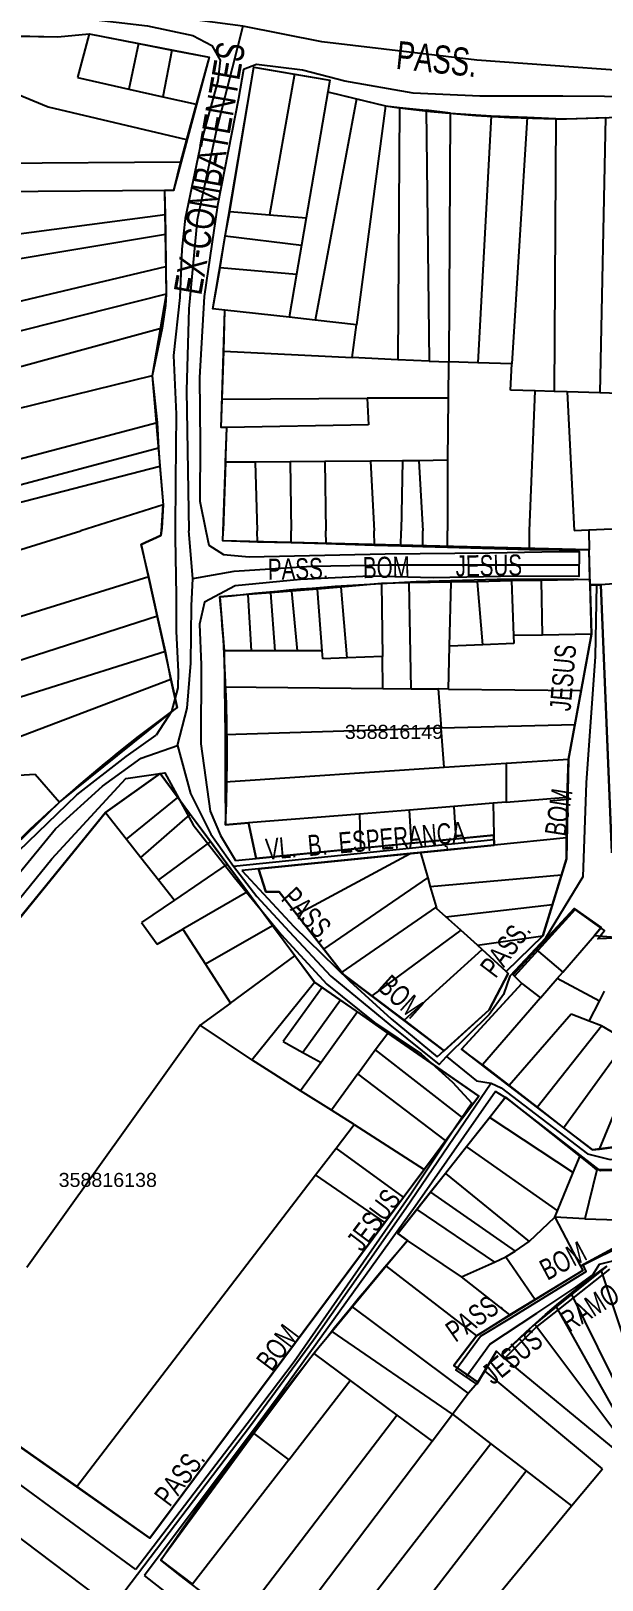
# Model space of a CAD drawing. Extents: x 201512 to 203323, y 4836571 to 4838029.
# Drawn here: x 202528.5 to 202609.8, y 4837444.5 to 4837665.1 of the extents above; entities that cross this region are included whole.
import ezdxf

# ---------------------------------------------------------------- set-up
doc = ezdxf.new("R2010")
doc.units = 0
doc.header["$LTSCALE"] = 1.5
doc.header["$MEASUREMENT"] = 0
for name, color, linetype in [('CD-MALHA-LOTES', 40, 'CONTINUOUS'), ('CD_TXT_QUADRA', 7, 'CONTINUOUS'), ('RU-QUADRAS', 6, 'CONTINUOUS'), ('SV-EIXO-RUA-N-PAV', 6, 'CONTINUOUS'), ('SV-EIXO-RUA-PAV', 20, 'CONTINUOUS'), ('SV-RUA-NAO-PAV-S-GUIA-C-GUIA', 7, 'CONTINUOUS'), ('SV-RUA-PAVIM-S-GUIA-C-GUIA', 7, 'CONTINUOUS'), ('SV-TXT-RUA-N-PAV-S-GUIA-C-GUIA', 7, 'CONTINUOUS'), ('SV-TXT-RUA-PAV-S-GUIA-C-GUIA', 7, 'CONTINUOUS')]:
    doc.layers.add(name, color=color, linetype=linetype)
doc.styles.add('ARIAL', font='arial.ttf')
doc.styles.add('MONOTXT', font='arial.ttf', dxfattribs={"height": 0.2})

msp = doc.modelspace()

# ---------------------------------------------------------------- linework, layer by layer
at = {"layer": 'CD-MALHA-LOTES', "linetype": 'Continuous'}
for p, q in [((202524.4, 4837664.44), (202532.3, 4837664.28)), ((202532.3, 4837664.28), (202536.75, 4837664.69)), ((202536.75, 4837664.69), (202535.1, 4837658.46)), ((202536.75, 4837664.69), (202543.81, 4837663.3)), ((202543.81, 4837663.3), (202542.4, 4837656.83)), ((202543.81, 4837663.3), (202548.55, 4837662.38)), ((202548.55, 4837662.38), (202547.26, 4837655.74)), ((202548.55, 4837662.38), (202553.83, 4837661.36)), ((202553.83, 4837661.36), (202552, 4837654.69)), ((202556.78, 4837639.42), (202560.22, 4837659.97)), ((202560.22, 4837659.97), (202566.02, 4837658.97)), ((202523.76, 4837657.26), (202530.94, 4837654.31)), ((202535.1, 4837658.46), (202542.4, 4837656.83)), ((202566.02, 4837658.97), (202562.43, 4837638.94)), ((202566.02, 4837658.97), (202571.03, 4837658.09)), ((202571.03, 4837658.09), (202570.75, 4837656.44)), ((202542.4, 4837656.83), (202547.26, 4837655.74)), ((202547.26, 4837655.74), (202552, 4837654.69)), ((202552, 4837654.69), (202550.63, 4837649.67)), ((202570.75, 4837656.44), (202567.65, 4837638.49)), ((202574.84, 4837655.46), (202568.92, 4837623.93)), ((202570.75, 4837656.44), (202574.84, 4837655.46)), ((202574.84, 4837655.46), (202578.94, 4837654.44)), ((202530.94, 4837654.31), (202550.63, 4837649.67)), ((202578.94, 4837654.44), (202574.81, 4837623.27)), ((202578.94, 4837654.44), (202580.95, 4837654.22)), ((202580.95, 4837654.22), (202580.7, 4837618.27)), ((202580.95, 4837654.22), (202584.75, 4837653.81)), ((202584.75, 4837653.81), (202585.16, 4837618.08)), ((202588.22, 4837653.38), (202584.75, 4837653.81)), ((202588.02, 4837617.99), (202588.22, 4837653.38)), ((202588.22, 4837653.38), (202594, 4837653.03)), ((202594, 4837653.03), (202592.11, 4837617.86)), ((202594, 4837653.03), (202599.12, 4837652.82)), ((202599.12, 4837652.82), (202596.94, 4837617.7)), ((202599.12, 4837652.82), (202603.17, 4837652.64)), ((202603.17, 4837652.64), (202602.93, 4837613.77)), ((202603.17, 4837652.64), (202604.71, 4837652.59)), ((202604.71, 4837652.59), (202610.27, 4837652.77)), ((202610.27, 4837652.77), (202609.45, 4837613.57)), ((202550.63, 4837649.67), (202549.75, 4837646.45)), ((202522.88, 4837646.28), (202549.75, 4837646.45)), ((202549.75, 4837646.45), (202548.76, 4837642.39)), ((202547.51, 4837642.38), (202519.15, 4837642.16)), ((202548.76, 4837642.39), (202547.51, 4837642.38)), ((202547.51, 4837642.38), (202547.58, 4837638.95)), ((202556.14, 4837635.95), (202556.78, 4837639.42)), ((202556.78, 4837639.42), (202562.43, 4837638.94)), ((202519.1, 4837635.21), (202547.58, 4837638.95)), ((202547.58, 4837638.95), (202547.65, 4837636.12)), ((202562.43, 4837638.94), (202567.65, 4837638.49)), ((202567.65, 4837638.49), (202566.97, 4837634.61)), ((202547.65, 4837636.12), (202519.02, 4837631.32)), ((202547.65, 4837636.12), (202547.68, 4837631.58)), ((202555.4, 4837631.43), (202556.14, 4837635.95)), ((202556.14, 4837635.95), (202566.97, 4837634.61)), ((202566.97, 4837634.61), (202566.26, 4837630.48)), ((202511.33, 4837622.94), (202547.68, 4837631.58)), ((202547.68, 4837631.58), (202547.74, 4837627.63)), ((202554.38, 4837625.55), (202555.4, 4837631.43)), ((202555.4, 4837631.43), (202566.26, 4837630.48)), ((202566.26, 4837630.48), (202565.24, 4837624.34)), ((202547.74, 4837627.63), (202513.2, 4837618.87)), ((202547.62, 4837626.03), (202547.17, 4837622.81)), ((202547.74, 4837627.63), (202547.62, 4837626.03)), ((202556.07, 4837625.36), (202554.38, 4837625.55)), ((202555.92, 4837619.51), (202556.07, 4837625.36)), ((202565.24, 4837624.34), (202556.07, 4837625.36)), ((202568.92, 4837623.93), (202565.24, 4837624.34)), ((202574.81, 4837623.27), (202568.92, 4837623.93)), ((202547.17, 4837622.81), (202516.72, 4837614.45)), ((202547.17, 4837622.81), (202545.72, 4837616.02)), ((202574.21, 4837618.59), (202574.81, 4837623.27)), ((202555.68, 4837612.69), (202555.92, 4837619.51)), ((202555.92, 4837619.51), (202574.21, 4837618.59)), ((202580.7, 4837618.27), (202574.21, 4837618.59)), ((202585.16, 4837618.08), (202580.7, 4837618.27)), ((202585.16, 4837618.08), (202587.89, 4837617.99)), ((202587.89, 4837617.99), (202587.86, 4837612.83)), ((202587.89, 4837617.99), (202588.02, 4837617.99)), ((202592.11, 4837617.86), (202588.02, 4837617.99)), ((202596.94, 4837617.7), (202592.11, 4837617.86)), ((202596.72, 4837613.97), (202596.94, 4837617.7)), ((202545.72, 4837616.02), (202519.26, 4837609.51)), ((202545.72, 4837616.02), (202546.43, 4837609.36)), ((202555.68, 4837612.69), (202576.32, 4837612.8)), ((202587.86, 4837612.83), (202576.32, 4837612.8)), ((202576.32, 4837612.8), (202576.52, 4837609.04)), ((202587.86, 4837612.83), (202587.77, 4837603.97)), ((202600.23, 4837613.86), (202596.72, 4837613.97)), ((202599.45, 4837593.92), (202600.23, 4837613.86)), ((202602.93, 4837613.77), (202600.23, 4837613.86)), ((202604.81, 4837613.72), (202602.93, 4837613.77)), ((202604.81, 4837613.72), (202605.8, 4837593.99)), ((202609.45, 4837613.57), (202604.81, 4837613.72)), ((202613.58, 4837613.45), (202609.45, 4837613.57)), ((202555.58, 4837608.63), (202555.68, 4837612.69)), ((202521.01, 4837602.6), (202546.43, 4837609.36)), ((202546.43, 4837609.36), (202546.65, 4837605.68)), ((202556.38, 4837608.64), (202555.58, 4837608.63)), ((202556.19, 4837603.69), (202556.38, 4837608.64)), ((202576.52, 4837609.04), (202556.38, 4837608.64)), ((202546.65, 4837605.68), (202521.9, 4837599.09)), ((202546.65, 4837605.68), (202546.81, 4837603.09)), ((202587.77, 4837603.97), (202583.67, 4837603.91)), ((202587.77, 4837603.97), (202587.78, 4837593.92)), ((202546.81, 4837603.09), (202522.47, 4837596.81)), ((202546.81, 4837603.09), (202547.3, 4837597.62)), ((202556.19, 4837603.69), (202555.86, 4837593.92)), ((202560.39, 4837603.72), (202556.19, 4837603.69)), ((202565.36, 4837603.77), (202560.39, 4837603.72)), ((202560.39, 4837603.72), (202560.7, 4837593.92)), ((202570.33, 4837603.82), (202565.36, 4837603.77)), ((202565.36, 4837603.77), (202565.5, 4837593.92)), ((202576.79, 4837603.86), (202570.33, 4837603.82)), ((202570.33, 4837603.82), (202570.46, 4837593.92)), ((202581.38, 4837603.91), (202576.79, 4837603.86)), ((202576.79, 4837603.86), (202577.33, 4837593.92)), ((202581.38, 4837603.91), (202581.19, 4837593.92)), ((202583.67, 4837603.91), (202581.38, 4837603.91)), ((202583.67, 4837603.91), (202584.24, 4837593.92)), ((202547.3, 4837597.62), (202535.6, 4837593.92)), ((202547.06, 4837593.92), (202547.3, 4837597.62)), ((202514.7, 4837587.42), (202535.6, 4837593.92)), ((202544.19, 4837591.96), (202546.99, 4837593.24)), ((202546.99, 4837593.24), (202547.06, 4837593.92)), ((202555.79, 4837592.48), (202555.86, 4837593.92)), ((202560.74, 4837592.33), (202560.7, 4837593.92)), ((202565.51, 4837592.21), (202565.5, 4837593.92)), ((202570.48, 4837592.06), (202570.46, 4837593.92)), ((202577.36, 4837591.86), (202577.33, 4837593.92)), ((202581.15, 4837591.75), (202581.19, 4837593.92)), ((202584.27, 4837591.66), (202584.24, 4837593.92)), ((202587.76, 4837591.54), (202587.78, 4837593.92)), ((202599.44, 4837591.21), (202599.45, 4837593.92)), ((202605.8, 4837593.99), (202607.88, 4837594.06)), ((202607.88, 4837594.06), (202607.87, 4837593.92)), ((202607.87, 4837593.92), (202607.94, 4837591.21)), ((202607.88, 4837594.06), (202613.37, 4837594.29)), ((202545.25, 4837587.38), (202544.19, 4837591.96)), ((202560.74, 4837592.33), (202555.79, 4837592.48)), ((202565.51, 4837592.21), (202560.74, 4837592.33)), ((202570.48, 4837592.06), (202565.51, 4837592.21)), ((202577.36, 4837591.86), (202570.48, 4837592.06)), ((202581.15, 4837591.75), (202577.36, 4837591.86)), ((202584.27, 4837591.66), (202581.15, 4837591.75)), ((202587.76, 4837591.54), (202584.27, 4837591.66)), ((202599.44, 4837591.21), (202587.76, 4837591.54)), ((202607.94, 4837591.21), (202599.44, 4837591.21)), ((202608.03, 4837587), (202607.94, 4837591.21)), ((202545.25, 4837587.38), (202512.77, 4837577.28)), ((202546.5, 4837581.78), (202545.25, 4837587.38)), ((202578.4, 4837586.45), (202572.65, 4837585.92)), ((202582.32, 4837586.51), (202578.4, 4837586.45)), ((202578.4, 4837586.45), (202578.51, 4837576.01)), ((202588.28, 4837586.63), (202582.32, 4837586.51)), ((202582.61, 4837571.45), (202582.32, 4837586.51)), ((202588.05, 4837577.51), (202588.28, 4837586.63)), ((202592.04, 4837586.66), (202588.28, 4837586.63)), ((202596.89, 4837586.79), (202592.04, 4837586.66)), ((202592.82, 4837577.68), (202592.04, 4837586.66)), ((202601.14, 4837586.87), (202596.89, 4837586.79)), ((202596.89, 4837586.79), (202597.15, 4837579.02)), ((202608.03, 4837587), (202601.14, 4837586.87)), ((202601.3, 4837579.08), (202601.14, 4837586.87)), ((202608.06, 4837586.22), (202608.03, 4837587)), ((202613.31, 4837586.53), (202609.58, 4837586.26)), ((202559.39, 4837584.84), (202555.39, 4837584.51)), ((202555.39, 4837584.51), (202555.97, 4837576.82)), ((202562.6, 4837585.1), (202559.39, 4837584.84)), ((202559.89, 4837576.82), (202559.39, 4837584.84)), ((202565.62, 4837585.35), (202562.6, 4837585.1)), ((202562.6, 4837585.1), (202563.22, 4837576.83)), ((202569.27, 4837585.64), (202565.62, 4837585.35)), ((202566.41, 4837576.83), (202565.62, 4837585.35)), ((202572.65, 4837585.92), (202569.27, 4837585.64)), ((202569.95, 4837576.83), (202569.27, 4837585.64)), ((202573.48, 4837575.84), (202572.65, 4837585.92)), ((202609.58, 4837586.26), (202608.06, 4837586.22)), ((202608.27, 4837579.19), (202608.06, 4837586.22)), ((202609.58, 4837586.26), (202609.78, 4837581.42)), ((202546.5, 4837581.78), (202514.03, 4837571.33)), ((202547.62, 4837576.73), (202546.5, 4837581.78)), ((202587.93, 4837571.4), (202588.05, 4837577.51)), ((202592.82, 4837577.68), (202588.05, 4837577.51)), ((202597.19, 4837577.87), (202592.82, 4837577.68)), ((202601.3, 4837579.08), (202597.15, 4837579.02)), ((202597.15, 4837579.02), (202597.19, 4837577.87)), ((202608.27, 4837579.19), (202601.3, 4837579.08)), ((202606.79, 4837571.2), (202608.27, 4837579.19)), ((202547.62, 4837576.73), (202515.29, 4837566.59)), ((202548.4, 4837572.79), (202547.62, 4837576.73)), ((202559.89, 4837576.82), (202555.97, 4837576.82)), ((202555.97, 4837576.82), (202556.05, 4837571.72)), ((202563.22, 4837576.83), (202559.89, 4837576.82)), ((202566.41, 4837576.83), (202563.22, 4837576.83)), ((202569.95, 4837576.83), (202566.41, 4837576.83)), ((202570.04, 4837575.72), (202569.95, 4837576.83)), ((202573.48, 4837575.84), (202570.04, 4837575.72)), ((202578.51, 4837576.01), (202573.48, 4837575.84)), ((202578.56, 4837571.49), (202578.51, 4837576.01)), ((202516.79, 4837560.8), (202548.4, 4837572.79)), ((202549.29, 4837568.75), (202548.4, 4837572.79)), ((202556.05, 4837571.72), (202578.56, 4837571.49)), ((202556.05, 4837571.72), (202556.11, 4837564.87)), ((202578.56, 4837571.49), (202582.61, 4837571.45)), ((202582.61, 4837571.45), (202586.45, 4837571.41)), ((202586.45, 4837571.41), (202586.87, 4837565.85)), ((202587.93, 4837571.4), (202586.45, 4837571.41)), ((202587.93, 4837571.4), (202606.79, 4837571.2)), ((202605.89, 4837566.32), (202606.79, 4837571.2)), ((202532.55, 4837555.28), (202549.29, 4837568.75)), ((202586.87, 4837565.85), (202556.11, 4837564.87)), ((202556.11, 4837564.87), (202556.15, 4837558.17)), ((202605.89, 4837566.32), (202586.87, 4837565.85)), ((202587.29, 4837560.25), (202586.87, 4837565.85)), ((202604.99, 4837561.43), (202605.89, 4837566.32)), ((202556.15, 4837558.17), (202587.29, 4837560.25)), ((202587.29, 4837560.25), (202596.1, 4837560.84)), ((202596.1, 4837560.84), (202604.99, 4837561.43)), ((202596.1, 4837560.84), (202596.1, 4837555.28)), ((202604.79, 4837555.98), (202604.99, 4837561.43)), ((202517.26, 4837558.57), (202529.11, 4837559.27)), ((202529.11, 4837559.27), (202532.55, 4837555.28)), ((202546.88, 4837559.39), (202539.08, 4837553.84)), ((202549.41, 4837555.94), (202546.88, 4837559.39)), ((202556.15, 4837558.17), (202556.19, 4837552.07)), ((202542.08, 4837550.04), (202549.41, 4837555.94)), ((202551.14, 4837553.52), (202549.41, 4837555.94)), ((202596.1, 4837555.28), (202604.79, 4837555.98)), ((202604.73, 4837550.21), (202604.79, 4837555.98)), ((202539.08, 4837553.84), (202516.92, 4837526.56)), ((202526.32, 4837549.25), (202532.55, 4837555.28)), ((202539.08, 4837553.84), (202542.08, 4837550.04)), ((202544.14, 4837547.41), (202551.14, 4837553.52)), ((202554.04, 4837549.68), (202551.14, 4837553.52)), ((202575.24, 4837553.6), (202559.46, 4837552.34)), ((202582.35, 4837554.17), (202575.24, 4837553.6)), ((202575.24, 4837553.6), (202575.39, 4837548.75)), ((202588.69, 4837554.68), (202582.35, 4837554.17)), ((202582.65, 4837549.46), (202582.35, 4837554.17)), ((202594.25, 4837555.13), (202588.69, 4837554.68)), ((202588.69, 4837554.68), (202588.97, 4837550.08)), ((202596.1, 4837555.28), (202594.25, 4837555.13)), ((202594.25, 4837555.13), (202594.37, 4837550.6)), ((202556.19, 4837552.07), (202559.46, 4837552.34)), ((202559.46, 4837552.34), (202560.56, 4837547.29)), ((202542.08, 4837550.04), (202544.14, 4837547.41)), ((202554.04, 4837549.68), (202546.64, 4837544.24)), ((202556.42, 4837546.47), (202554.04, 4837549.68)), ((202575.39, 4837548.75), (202582.65, 4837549.46)), ((202582.65, 4837549.46), (202588.97, 4837550.08)), ((202594.4, 4837549.17), (202583.94, 4837548.11)), ((202588.97, 4837550.08), (202594.37, 4837550.6)), ((202594.37, 4837550.6), (202594.4, 4837549.17)), ((202604.73, 4837550.21), (202594.4, 4837549.17)), ((202604.69, 4837547.2), (202604.73, 4837550.21)), ((202544.14, 4837547.41), (202546.64, 4837544.24)), ((202560.56, 4837547.29), (202575.39, 4837548.75)), ((202582.47, 4837547.96), (202560.88, 4837545.79)), ((202566.32, 4837539.28), (202582.47, 4837547.96)), ((202583.94, 4837548.11), (202582.47, 4837547.96)), ((202583.94, 4837548.11), (202584.96, 4837544.52)), ((202603.99, 4837544.89), (202604.69, 4837547.2)), ((202556.42, 4837546.47), (202548.91, 4837541.35)), ((202559.33, 4837542.53), (202556.42, 4837546.47)), ((202560.88, 4837545.79), (202561.92, 4837542.5)), ((202570.16, 4837534.36), (202584.96, 4837544.52)), ((202584.96, 4837544.52), (202585.32, 4837543.24)), ((202603.99, 4837544.89), (202585.32, 4837543.24)), ((202602.71, 4837540.72), (202603.99, 4837544.89)), ((202546.64, 4837544.24), (202548.91, 4837541.35)), ((202559.33, 4837542.53), (202550.09, 4837537.2)), ((202562.88, 4837537.68), (202559.33, 4837542.53)), ((202561.92, 4837542.5), (202563.81, 4837542.5)), ((202563.81, 4837542.5), (202566.32, 4837539.28)), ((202585.32, 4837543.24), (202586.14, 4837540.37)), ((202548.91, 4837541.35), (202544.22, 4837538.16)), ((202586.04, 4837540.3), (202572.74, 4837531.07)), ((202586.14, 4837540.37), (202586.04, 4837540.3)), ((202586.197793, 4837540.158092), (202586.04, 4837540.3)), ((202586.14, 4837540.37), (202586.197793, 4837540.158092)), ((202587.53, 4837538.96), (202586.197793, 4837540.158092)), ((202587.53, 4837538.96), (202602.71, 4837540.72)), ((202605.78, 4837540.15), (202600.4, 4837534.31)), ((202601.35, 4837536.25), (202602.71, 4837540.72)), ((202609.64, 4837537.42), (202605.78, 4837540.15)), ((202544.22, 4837538.16), (202546.44, 4837535.09)), ((202566.32, 4837539.28), (202570.16, 4837534.36)), ((202589.67, 4837537.04), (202587.53, 4837538.96)), ((202546.44, 4837535.09), (202550.09, 4837537.2)), ((202550.09, 4837537.2), (202553.33, 4837532.24)), ((202562.88, 4837537.68), (202553.33, 4837532.24)), ((202566.03, 4837533.4), (202562.88, 4837537.68)), ((202589.67, 4837537.04), (202577.02, 4837527.7)), ((202592.03, 4837534.92), (202589.67, 4837537.04)), ((202592.03, 4837534.92), (202601.35, 4837536.25)), ((202596.12, 4837531.17), (202601.35, 4837536.25)), ((202604.18, 4837531.1), (202608.67, 4837536.3)), ((202608.67, 4837536.3), (202609.64, 4837537.42)), ((202556.87, 4837526.68), (202566.03, 4837533.4)), ((202568.85, 4837529.64), (202566.03, 4837533.4)), ((202570.16, 4837534.36), (202572.74, 4837531.07)), ((202581.59, 4837524.23), (202592.71, 4837534.3)), ((202592.71, 4837534.3), (202592.03, 4837534.92)), ((202596.12, 4837531.17), (202592.71, 4837534.3)), ((202600.4, 4837534.31), (202597.1, 4837530.72)), ((202600.4, 4837534.31), (202604.18, 4837531.1)), ((202553.33, 4837532.24), (202556.87, 4837526.68)), ((202596.41, 4837530.91), (202596.12, 4837531.17)), ((202559.92, 4837518.62), (202568.85, 4837529.64)), ((202569.94, 4837528.89), (202568.85, 4837529.64)), ((202572.74, 4837531.07), (202572.98, 4837530.76)), ((202572.98, 4837530.76), (202577.02, 4837527.7)), ((202589.77, 4837520.1), (202598.37, 4837529.47)), ((202593.68, 4837525.73), (202596.41, 4837530.91)), ((202597.1, 4837530.72), (202598.37, 4837529.47)), ((202598.37, 4837529.47), (202601.01, 4837527.45)), ((202601.01, 4837527.45), (202603.37, 4837530.17)), ((202603.37, 4837530.17), (202604.18, 4837531.1)), ((202609.39, 4837526.95), (202603.37, 4837530.17)), ((202569.94, 4837528.89), (202564.36, 4837521.19)), ((202572.53, 4837527.09), (202567.16, 4837519.66)), ((202572.53, 4837527.09), (202569.94, 4837528.89)), ((202574.95, 4837525.41), (202572.53, 4837527.09)), ((202577.02, 4837527.7), (202581.59, 4837524.23)), ((202601.01, 4837527.45), (202592.74, 4837517.88)), ((202607.95, 4837524.09), (202609.39, 4837526.95)), ((202609.39, 4837526.95), (202610.1, 4837528.36)), ((202556.87, 4837526.68), (202552.59, 4837523.55)), ((202574.95, 4837525.41), (202569.79, 4837518.23)), ((202579.27, 4837522.41), (202574.95, 4837525.41)), ((202587.29, 4837519.9), (202593.68, 4837525.73)), ((202605.38, 4837525.1), (202596.53, 4837514.96)), ((202607.95, 4837524.09), (202605.38, 4837525.1)), ((202552.59, 4837523.55), (202527.88, 4837489.02)), ((202559.92, 4837518.62), (202552.59, 4837523.55)), ((202577.48, 4837520.01), (202579.27, 4837522.41)), ((202592.23, 4837513.44), (202579.27, 4837522.41)), ((202581.59, 4837524.23), (202587.29, 4837519.9)), ((202600.52, 4837511.84), (202609.67, 4837523.42)), ((202609.67, 4837523.42), (202607.95, 4837524.09)), ((202611.86, 4837522.16), (202609.67, 4837523.42)), ((202564.36, 4837521.19), (202567.16, 4837519.66)), ((202604.28, 4837508.91), (202612.53, 4837520.3)), ((202566.87, 4837514.17), (202559.92, 4837518.62)), ((202569.79, 4837518.23), (202566.87, 4837514.17)), ((202567.16, 4837519.66), (202569.79, 4837518.23)), ((202575.02, 4837516.6), (202577.48, 4837520.01)), ((202577.48, 4837520.01), (202589.91, 4837510.32)), ((202592.74, 4837517.88), (202589.77, 4837520.1)), ((202575.02, 4837516.6), (202571.24, 4837511.41)), ((202587.51, 4837507.09), (202575.02, 4837516.6)), ((202592.74, 4837517.88), (202596.53, 4837514.96)), ((202609.39, 4837505.9), (202613.67, 4837516.16)), ((202571.24, 4837511.41), (202566.87, 4837514.17)), ((202596.53, 4837514.96), (202600.52, 4837511.84)), ((202574.47, 4837509.38), (202571.24, 4837511.41)), ((202589.91, 4837510.32), (202592.23, 4837513.44)), ((202596.04, 4837513.26), (202593.78, 4837510.4)), ((202606.63, 4837504.93), (202596.04, 4837513.26)), ((202600.52, 4837511.84), (202604.28, 4837508.91)), ((202571.91, 4837506.03), (202574.47, 4837509.38)), ((202574.47, 4837509.38), (202584.46, 4837502.99)), ((202587.51, 4837507.09), (202589.91, 4837510.32)), ((202593.78, 4837510.4), (202590.49, 4837506.23)), ((202593.78, 4837510.4), (202605.67, 4837502.55)), ((202584.46, 4837502.99), (202587.51, 4837507.09)), ((202604.28, 4837508.91), (202608.41, 4837505.76)), ((202568.98, 4837502.21), (202571.91, 4837506.03)), ((202581.51, 4837499.02), (202571.91, 4837506.03)), ((202590.49, 4837506.23), (202587.47, 4837502.42)), ((202590.49, 4837506.23), (202603.42, 4837497.08)), ((202605.67, 4837502.55), (202606.63, 4837504.93)), ((202609.03, 4837502.94), (202606.63, 4837504.93)), ((202608.41, 4837505.76), (202609.39, 4837505.9)), ((202609.39, 4837505.9), (202616.49, 4837506.83)), ((202581.51, 4837499.02), (202584.46, 4837502.99)), ((202603.42, 4837497.08), (202605.67, 4837502.55)), ((202609.03, 4837502.94), (202607.3, 4837495.97)), ((202613.59, 4837503.05), (202609.03, 4837502.94)), ((202535, 4837457.86), (202568.98, 4837502.21)), ((202578.85, 4837495.44), (202568.98, 4837502.21)), ((202587.47, 4837502.42), (202585.36, 4837499.75)), ((202587.47, 4837502.42), (202599.41, 4837492.72)), ((202578.85, 4837495.44), (202581.51, 4837499.02)), ((202585.36, 4837499.75), (202583.42, 4837497.29)), ((202585.36, 4837499.75), (202597.38, 4837491.35)), ((202583.42, 4837497.29), (202580.7, 4837493.85)), ((202583.42, 4837497.29), (202594.48, 4837489.81)), ((202599.41, 4837492.72), (202603.05, 4837496.18)), ((202603.05, 4837496.18), (202603.42, 4837497.08)), ((202603.05, 4837496.18), (202606.68, 4837489.21)), ((202607.3, 4837495.97), (202603.05, 4837496.18)), ((202607.3, 4837495.97), (202611.99, 4837495.83)), ((202545.43, 4837450.5), (202578.85, 4837495.44)), ((202580.7, 4837493.85), (202582.09, 4837492.89)), ((202582.09, 4837492.89), (202579.05, 4837489.23)), ((202589.75, 4837487.7), (202582.09, 4837492.89)), ((202597.38, 4837491.35), (202599.41, 4837492.72)), ((202606.68, 4837489.21), (202612.4, 4837492.29)), ((202589.75, 4837487.7), (202594.48, 4837489.81)), ((202594.48, 4837489.81), (202596.05, 4837490.56)), ((202596.05, 4837490.56), (202597.38, 4837491.35)), ((202596.05, 4837490.56), (202600.27, 4837484.48)), ((202579.05, 4837489.23), (202574.26, 4837483.43)), ((202579.05, 4837489.23), (202591.9, 4837479.32)), ((202596.64, 4837482.28), (202589.75, 4837487.7)), ((202607.01, 4837488.58), (202600.27, 4837484.48)), ((202609.62, 4837488.56), (202605.42, 4837485.17)), ((202606.68, 4837489.21), (202607.01, 4837488.58)), ((202610.45, 4837489.22), (202609.62, 4837488.56)), ((202609.62, 4837488.56), (202616.31, 4837468.48)), ((202605.42, 4837485.17), (202603.26, 4837483.44)), ((202605.42, 4837485.17), (202614.72, 4837466.34)), ((202574.26, 4837483.43), (202571.34, 4837479.92)), ((202590.73, 4837471.11), (202574.26, 4837483.43)), ((202600.27, 4837484.48), (202596.64, 4837482.28)), ((202603.26, 4837483.44), (202600.19, 4837480.96)), ((202603.26, 4837483.44), (202613.59, 4837464.96)), ((202591.9, 4837479.32), (202596.64, 4837482.28)), ((202600.19, 4837480.96), (202595.42, 4837476.43)), ((202600.19, 4837480.96), (202612.87, 4837464.08)), ((202571.34, 4837479.92), (202568.76, 4837476.79)), ((202588.49, 4837468.15), (202571.34, 4837479.92)), ((202588.67, 4837475.05), (202591.9, 4837479.32)), ((202568.76, 4837476.79), (202560.21, 4837465.39)), ((202568.76, 4837476.79), (202573.92, 4837472.95)), ((202593.11, 4837474.25), (202594.74, 4837477.09)), ((202594.74, 4837477.09), (202595.42, 4837476.43)), ((202595.42, 4837476.43), (202611.87, 4837462.87)), ((202592.11, 4837472.69), (202588.67, 4837475.05)), ((202593.11, 4837474.25), (202592.11, 4837472.69)), ((202609.82, 4837460.38), (202593.11, 4837474.25)), ((202515, 4837471.87), (202535, 4837457.86)), ((202565.19, 4837461.64), (202573.92, 4837472.95)), ((202573.92, 4837472.95), (202580.55, 4837468.02)), ((202590.73, 4837471.11), (202592.11, 4837472.69)), ((202588.49, 4837468.15), (202590.73, 4837471.11)), ((202558.27, 4837438.8), (202580.55, 4837468.02)), ((202580.55, 4837468.02), (202585.58, 4837464.31)), ((202585.58, 4837464.31), (202588.49, 4837468.15)), ((202588.49, 4837468.15), (202593.96, 4837463.92)), ((202560.21, 4837465.39), (202546.95, 4837447.33)), ((202560.21, 4837465.39), (202565.19, 4837461.64)), ((202563.36, 4837434.95), (202585.58, 4837464.31)), ((202593.96, 4837463.92), (202568.5, 4837431.07)), ((202593.96, 4837463.92), (202598.96, 4837460.07)), ((202565.19, 4837461.64), (202551.5, 4837443.92)), ((202573.59, 4837427.22), (202598.96, 4837460.07)), ((202598.96, 4837460.07), (202605.43, 4837455.07)), ((202605.43, 4837455.07), (202609.82, 4837460.38)), ((202535, 4837457.86), (202545.43, 4837450.5)), ((202579.05, 4837423.1), (202605.43, 4837455.07)), ((202546.95, 4837447.33), (202551.5, 4837443.92))]:
    msp.add_line(p, q, dxfattribs=at)
for p in [(202589.75, 4837487.7), (202589.75, 4837487.7), (202589.75, 4837487.7), (202588.49, 4837468.15), (202588.49, 4837468.15)]:
    msp.add_point(p, dxfattribs=at)
at = {"layer": 'RU-QUADRAS', "color": 6, "linetype": 'Continuous'}
for points in [[(202507.29, 4837664.68), (202532.3, 4837664.28), (202536.75, 4837664.69), (202553.83, 4837661.36), (202548.76, 4837642.39), (202547.51, 4837642.38), (202547.74, 4837627.63), (202545.73, 4837616.02), (202547.3, 4837597.62), (202547.1, 4837594.32), (202546.99, 4837593.24), (202544.19, 4837591.96), (202549.29, 4837568.75, 0.0484031572), (202520.7, 4837543.69)], [(202611.14, 4837548.08), (202609.58, 4837586.26), (202608.06, 4837586.22), (202607.94, 4837591.21), (202555.79, 4837592.48), (202556.38, 4837608.64), (202555.58, 4837608.63), (202556.07, 4837625.36), (202554.38, 4837625.55), (202560.22, 4837659.97), (202571.03, 4837658.09), (202570.75, 4837656.44), (202578.94, 4837654.44, 0.0329419096), (202604.71, 4837652.59), (202621.38, 4837653.13)], [(202637.48, 4837380.01, -0.0106193216), (202546.95, 4837447.33, -0.0271427277), (202582.09, 4837492.89), (202580.7, 4837493.85), (202596.04, 4837513.26), (202609.03, 4837502.94), (202613.59, 4837503.05)], [(202612.4, 4837492.29), (202606.68, 4837489.21), (202607.01, 4837488.58), (202591.9, 4837479.32), (202588.67, 4837475.05), (202592.11, 4837472.69), (202594.74, 4837477.09), (202595.42, 4837476.43, -0.0409096721), (202610.45, 4837489.22)]]:
    msp.add_lwpolyline(points, format="xyb", dxfattribs=at)
msp.add_lwpolyline([(202608.03, 4837587), (202608.27, 4837579.19), (202604.99, 4837561.43), (202604.69, 4837547.2), (202601.35, 4837536.25), (202596.12, 4837531.17), (202596.41, 4837530.91), (202593.68, 4837525.73), (202587.29, 4837519.9), (202572.98, 4837530.76), (202563.81, 4837542.5), (202561.92, 4837542.5), (202560.88, 4837545.79), (202594.4, 4837549.17), (202594.37, 4837550.6), (202560.56, 4837547.29), (202559.46, 4837552.34), (202556.19, 4837552.07, 0.03320792), (202555.39, 4837584.51, -0.0327877961)], format="xyb", close=True, dxfattribs=at)
msp.add_lwpolyline([(202488.62, 4837490.41), (202516.04, 4837527.3), (202516.92, 4837526.56), (202539.08, 4837553.84), (202546.88, 4837559.39), (202568.85, 4837529.64), (202592.23, 4837513.44), (202545.43, 4837450.5)], close=True, dxfattribs=at)
msp.add_lwpolyline([(202616.49, 4837506.83), (202608.41, 4837505.76), (202589.77, 4837520.1), (202598.37, 4837529.47), (202597.1, 4837530.72), (202605.78, 4837540.15), (202609.64, 4837537.42), (202608.67, 4837536.3), (202612.84, 4837535.98)], dxfattribs=at)
at = {"layer": 'SV-EIXO-RUA-N-PAV'}
for points in [[(202682.501443, 4837663.717927), (202663.833263, 4837662.056417), (202636.50337, 4837660.558888), (202612.917298, 4837659.435742), (202591.9519, 4837660.93327), (202569.863356, 4837663.553945), (202558.631893, 4837665.800237), (202530.553236, 4837669.544058), (202512.208513, 4837669.918441), (202497.607611, 4837668.04653), (202477.390978, 4837662.430799), (202444.178741, 4837651.465948)], [(202558.631893, 4837665.800237), (202554.858678, 4837650.849223), (202552.160111, 4837638.19969), (202550.979488, 4837625.550156), (202550.642167, 4837613.912586), (202550.979556, 4837593.915987)], [(202549.358924, 4837563.381713), (202550.700847, 4837568.689831), (202551.224382, 4837575.076968), (202551.329089, 4837583.244125), (202551.538504, 4837587.11829), (202550.979556, 4837593.915987)], [(202551.538504, 4837587.11829), (202557.402104, 4837588.165361), (202568.396355, 4837588.898311), (202579.390606, 4837589.107726), (202592.897828, 4837589.107726), (202606.509758, 4837589.107726)], [(202608.980125, 4837586.243902), (202608.809053, 4837576.015259), (202607.495691, 4837558.019537), (202607.038711, 4837544.652872), (202601.737432, 4837535.913998), (202596.631641, 4837530.535989), (202595.750215, 4837527.891713), (202593.722937, 4837525.071152), (202587.641101, 4837519.077458), (202591.880776, 4837515.592348), (202594.002091, 4837515.280655), (202595.423655, 4837514.634813), (202607.703349, 4837505.233066), (202610.935722, 4837504.389189), (202619.266276, 4837505.633984), (202622.426141, 4837507.836315), (202632.480258, 4837509.751385), (202651.902589, 4837513.047857), (202687.069149, 4837519.035814)], [(202557.338563, 4837546.156504), (202594.382927, 4837549.983792)], [(202590.409593, 4837473.457575), (202593.795846, 4837478.104854), (202600.49859, 4837482.509515), (202606.052293, 4837486.243901), (202608.446131, 4837487.967464), (202609.403666, 4837489.49952), (202613.521066, 4837490.552808), (202613.616819, 4837497.351307), (202613.742897, 4837504.808652)]]:
    msp.add_lwpolyline(points, dxfattribs=at)
at = {"layer": 'SV-EIXO-RUA-PAV'}
for points in [[(202336.603002, 4837593.919686), (202356.528156, 4837577.92104), (202376.772718, 4837560.764632), (202435.836428, 4837517.72928), (202439.204129, 4837515.291828), (202479.216753, 4837486.525645), (202540.035847, 4837440.565762), (202552.894905, 4837430.30586), (202689.957046, 4837327.324036), (202716.628598, 4837305.838619), (202817.904203, 4837230.010896), (202851.951346, 4837203.662215), (202861.948205, 4837195.916379), (202871.727691, 4837188.581765), (202912.88269, 4837157.220154), (202935.6182, 4837139.894866), (202955.436784, 4837124.792382), (203012.589158, 4837081.074782), (203076.368806, 4837033.769686), (203097.363103, 4837018.140419), (203128.179277, 4836995.054169), (203135.904226, 4836988.61406), (203144.788892, 4836981.148304), (203157.104686, 4836968.493468)], [(202479.216753, 4837486.525645), (202502.091601, 4837514.589638), (202519.168827, 4837535.936171), (202531.976747, 4837551.488645), (202538.685658, 4837557.587654), (202544.174766, 4837561.55201), (202549.358924, 4837563.381713)], [(202549.358924, 4837563.381713), (202551.188627, 4837556.520328), (202554.085656, 4837550.726269), (202557.338563, 4837546.156504), (202560.61803, 4837541.874978), (202565.216348, 4837536.851022), (202571.158444, 4837530.535989), (202579.54902, 4837523.585677), (202586.562881, 4837517.944093), (202587.641101, 4837519.077458)], [(202594.002091, 4837515.280655), (202581.836149, 4837497.436174), (202568.723279, 4837478.68172), (202559.72724, 4837466.483702), (202540.035847, 4837440.565762)]]:
    msp.add_lwpolyline(points, dxfattribs=at)
at = {"layer": 'SV-RUA-NAO-PAV-S-GUIA-C-GUIA'}
for points in [[(202450.903071, 4837652.165589), (202461.566786, 4837655.91033), (202478.784638, 4837661.171859), (202490.900944, 4837665.558946), (202501.253938, 4837667.307103), (202512.950854, 4837668.099661), (202525.190855, 4837667.690738), (202536.179498, 4837666.888254), (202545.068162, 4837665.846177), (202551.506534, 4837664.466297), (202554.247075, 4837663.054367), (202555.434817, 4837660.950624), (202555.068943, 4837658.005214), (202552.722964, 4837649.324887), (202550.414667, 4837638.396528), (202549.941216, 4837634.052978), (202549.65371, 4837627.160965), (202548.758957, 4837618.87323), (202549.163073, 4837610.529254), (202549.061241, 4837601.038827), (202549.022316, 4837593.916021)], [(202675.950007, 4837659.418073), (202670.553572, 4837659.444199), (202654.907626, 4837658.371046), (202642.163042, 4837657.883273), (202625.965275, 4837656.413174), (202616.067717, 4837655.711808), (202604.175846, 4837655.819334), (202592.383364, 4837655.826473), (202582.89182, 4837656.272043), (202573.157266, 4837657.967594), (202567.119722, 4837659.545343), (202560.578141, 4837660.326296), (202558.725541, 4837659.635934), (202558.003346, 4837655.493397), (202555.022003, 4837640.272407), (202553.152218, 4837627.293884), (202552.489557, 4837615.758131), (202552.588138, 4837606.366638), (202552.54337, 4837598.174692), (202553.398315, 4837593.915945)], [(202549.022316, 4837593.916021), (202549.017019, 4837592.946782), (202549.171846, 4837584.703918), (202549.144275, 4837579.658878), (202549.462379, 4837573.862881), (202549.399855, 4837571.565382), (202548.48216, 4837568.223027), (202546.315017, 4837564.836769)], [(202553.398315, 4837593.915945), (202553.808117, 4837591.87459), (202555.899633, 4837590.565707), (202559.545586, 4837590.248342), (202578.88554, 4837590.654233), (202593.776794, 4837590.781948), (202603.671623, 4837590.983804), (202606.519741, 4837590.970015), (202606.450393, 4837587.423744), (202597.70617, 4837587.466078), (202585.712455, 4837587.224431), (202576.719489, 4837587.467778), (202566.873262, 4837587.015925), (202557.574216, 4837586.111853), (202553.164291, 4837583.785449), (202552.497523, 4837580.641688), (202552.715693, 4837574.846175), (202552.654273, 4837563.607225)], [(202586.320311, 4837519.015292), (202593.68, 4837525.73), (202596.41, 4837530.91), (202596.12, 4837531.17), (202601.35, 4837536.25), (202602.71, 4837540.72), (202603.99, 4837544.89), (202604.69, 4837547.2), (202604.73, 4837550.21), (202604.79, 4837555.98), (202604.99, 4837561.43), (202605.89, 4837566.32), (202606.79, 4837571.2), (202608.27, 4837579.19), (202608.060838, 4837586.219232), (202609.58, 4837586.26), (202611.14, 4837548.1)], [(202557.623011, 4837547.000856), (202575.39, 4837548.75), (202582.65, 4837549.46), (202588.97, 4837550.08), (202594.37, 4837550.6), (202594.4, 4837549.17), (202583.94, 4837548.11), (202582.47, 4837547.96), (202558.496836, 4837545.550469)], [(202612.84, 4837535.98), (202609.19, 4837535.85), (202610.1, 4837537.02), (202605.93, 4837540.02), (202597.33, 4837530.51), (202598.37, 4837529.47), (202589.77, 4837520.1)], [(202589.77, 4837520.1), (202593.48, 4837517.24), (202597.31, 4837514.3), (202601.2, 4837511.3), (202604.87, 4837508.48), (202608.41, 4837505.76), (202609.39, 4837505.9), (202617.27, 4837507.06), (202621.98, 4837509), (202626.06, 4837509.96), (202629.3, 4837510.67), (202632.76, 4837511.43), (202638.52, 4837512.31), (202643.42, 4837513.03), (202650.95, 4837514.15), (202687.228062, 4837519.302375)], [(202613.233805, 4837502.90501), (202609.56, 4837502.81), (202607.04, 4837504.76), (202596.45, 4837512.94), (202594.599836, 4837514.103117)], [(202610.81, 4837488.78), (202606.74, 4837485.57), (202603.57, 4837483.06), (202600.47, 4837480.61), (202595.83, 4837476), (202594.74, 4837477.09), (202592.84, 4837473.93), (202591.93, 4837472.42), (202588.97, 4837474.44), (202592.49, 4837479.27), (202596.87, 4837481.89), (202600.49, 4837484.12), (202607.53, 4837488.47), (202607.06, 4837489.41), (202612.99, 4837492.37)]]:
    msp.add_lwpolyline(points, dxfattribs=at)
at = {"layer": 'SV-RUA-PAVIM-S-GUIA-C-GUIA'}
for points in [[(202446.671623, 4837517.91453), (202451.447708, 4837514.095039), (202464.186845, 4837504.44254), (202476.277231, 4837494.943038), (202479.963869, 4837492.927101), (202482.668365, 4837494.062909), (202490.611739, 4837502.915945), (202502.082829, 4837517.246647), (202516.32285, 4837535.36031), (202526.736991, 4837548.297467), (202535.025766, 4837556.349596), (202542.051171, 4837561.810327), (202546.315017, 4837564.836769)], [(202552.654273, 4837563.607225), (202554.000937, 4837554.009881), (202555.481112, 4837550.556012), (202557.623011, 4837547.000856)], [(202543.417093, 4837446.014487), (202516.492232, 4837465.77606), (202515.145141, 4837466.772784), (202496.237014, 4837480.759882), (202486.73099, 4837487.699309), (202485.736291, 4837488.553312), (202488.462352, 4837493.63524), (202501.393131, 4837509.907011), (202521.517506, 4837534.985496), (202531.478122, 4837547.225517), (202541.984007, 4837558.663662), (202547.534983, 4837559.485976), (202551.591876, 4837552.073407), (202557.447034, 4837544.552229), (202564.098389, 4837536.427769), (202570.605575, 4837529.353003), (202577.371604, 4837523.925408), (202584.042885, 4837519.447363), (202588.468109, 4837515.429762), (202591.249882, 4837512.419161)], [(202558.496836, 4837545.550469), (202565.903479, 4837537.567931), (202573.855886, 4837529.786837), (202579.772749, 4837524.413305), (202586.320311, 4837519.015292)], [(202594.599836, 4837514.103117), (202583.174636, 4837497.722354), (202563.68864, 4837470.592738), (202560.835628, 4837466.772784), (202544.64433, 4837445.154639)], [(202591.249882, 4837512.419161), (202588.832085, 4837508.88426), (202582.635372, 4837499.623149), (202565.964452, 4837475.576941), (202559.249316, 4837466.772784), (202543.417093, 4837446.014487)], [(202642.856151, 4837370.361792), (202567.064893, 4837427.575745), (202544.64433, 4837445.154639)]]:
    msp.add_lwpolyline(points, dxfattribs=at)

# ---------------------------------------------------------------- texts
at = {"layer": 'CD_TXT_QUADRA', "color": 7, "linetype": 'Continuous', "style": 'MONOTXT'}
for s, p in [('358816149', (202573.16, 4837564.3)), ('358816138', (202532.43, 4837500.5))]:
    msp.add_text(s, height=2, dxfattribs=at).set_placement(p)
at = {"layer": 'SV-TXT-RUA-N-PAV-S-GUIA-C-GUIA', "style": 'ARIAL', "width": 0.7}
for s, height, rotation, p in [('PASS.', 4, 354, (202580.322714, 4837659.732053)), ('EX-COMBATENTES', 4, 80, (202552.71645, 4837627.34809)), ('PASS.      BOM        JESUS', 3, 1, (202562.224016, 4837586.944276)), ('JESUS', 3, 85, (202605.284293, 4837568.174412)), ('BOM', 3, 81, (202604.54822, 4837550.324639)), ('VL.  B.  ESPERANÇA', 3, 5, (202562.011096, 4837547.071066)), ('PASS.', 3, 53, (202594.611233, 4837530.082628))]:
    msp.add_text(s, height=height, rotation=rotation, dxfattribs=at).set_placement(p)
at = {"layer": 'SV-TXT-RUA-PAV-S-GUIA-C-GUIA', "style": 'ARIAL', "width": 0.7}
for s, rotation, p in [('PASS.', 313, (202563.937803, 4837541.419392)), ('BOM', 318, (202577.681551, 4837528.702491)), ('PASS.                   BOM                  JESUS', 53, (202548.238627, 4837454.819152)), ('BOM', 28, (202601.971964, 4837487.11436)), ('PASS.', 35, (202588.906666, 4837478.281483)), ('RAMO', 32, (202605.100275, 4837479.753629)), ('JESUS', 39, (202594.243196, 4837472.20888))]:
    msp.add_text(s, height=3, rotation=rotation, dxfattribs=at).set_placement(p)

doc.saveas('drawing.dxf')
